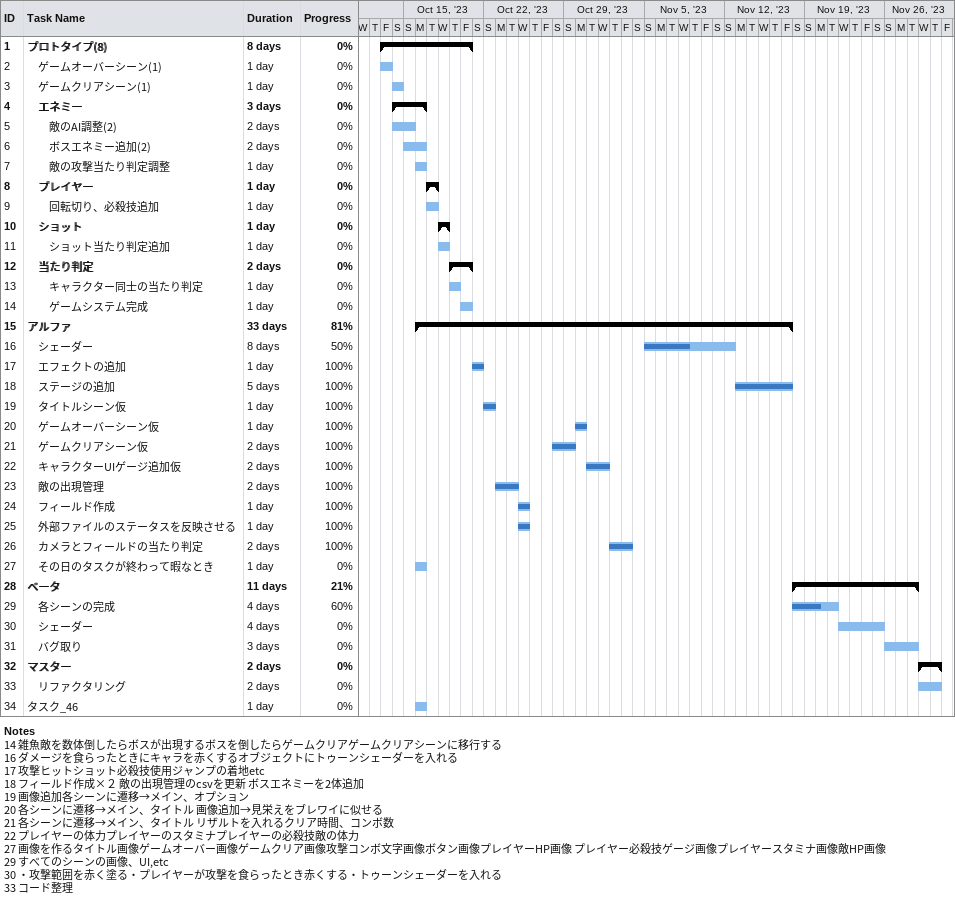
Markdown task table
| ID | Level | Task | Duration | Start | Finish | % complete |
|---|---|---|---|---|---|---|
| 1 | 1 | **プロトタイプ(8)** | 8d | 2023-10-13 | 2023-10-20 | 0 |
| 2 | 2 | ゲームオーバーシーン(1) | 1d | 2023-10-13 | 2023-10-13 | 0 |
| 3 | 2 | ゲームクリアシーン(1) | 1d | 2023-10-14 | 2023-10-14 | 0 |
| 4 | 2 | **エネミー** | 3d | 2023-10-14 | 2023-10-16 | 0 |
| 5 | 3 | 敵のAI調整(2) | 2d | 2023-10-14 | 2023-10-15 | 0 |
| 6 | 3 | ボスエネミー追加(2) | 2d | 2023-10-15 | 2023-10-16 | 0 |
| 7 | 3 | 敵の攻撃当たり判定調整 | 1d | 2023-10-16 | 2023-10-16 | 0 |
| 8 | 2 | **プレイヤー** | 1d | 2023-10-17 | 2023-10-17 | 0 |
| 9 | 3 | 回転切り、必殺技追加 | 1d | 2023-10-17 | 2023-10-17 | 0 |
| 10 | 2 | **ショット** | 1d | 2023-10-18 | 2023-10-18 | 0 |
| 11 | 3 | ショット当たり判定追加 | 1d | 2023-10-18 | 2023-10-18 | 0 |
| 12 | 2 | **当たり判定** | 2d | 2023-10-19 | 2023-10-20 | 0 |
| 13 | 3 | キャラクター同士の当たり判定 | 1d | 2023-10-19 | 2023-10-19 | 0 |
| 14 | 3 | ゲームシステム完成 | 1d | 2023-10-20 | 2023-10-20 | 0 |
| 15 | 1 | **アルファ** | 33d | 2023-10-16 | 2023-11-17 | 81 |
| 16 | 2 | シェーダー | 8d | 2023-11-05 | 2023-11-12 | 50 |
| 17 | 2 | エフェクトの追加 | 1d | 2023-10-21 | 2023-10-21 | 100 |
| 18 | 2 | ステージの追加 | 5d | 2023-11-13 | 2023-11-17 | 100 |
| 19 | 2 | タイトルシーン仮 | 1d | 2023-10-22 | 2023-10-22 | 100 |
| 20 | 2 | ゲームオーバーシーン仮 | 1d | 2023-10-30 | 2023-10-30 | 100 |
| 21 | 2 | ゲームクリアシーン仮 | 2d | 2023-10-28 | 2023-10-29 | 100 |
| 22 | 2 | キャラクターUIゲージ追加仮 | 2d | 2023-10-31 | 2023-11-01 | 100 |
| 23 | 2 | 敵の出現管理 | 2d | 2023-10-23 | 2023-10-24 | 100 |
| 24 | 2 | フィールド作成 | 1d | 2023-10-25 | 2023-10-25 | 100 |
| 25 | 2 | 外部ファイルのステータスを反映させる | 1d | 2023-10-25 | 2023-10-25 | 100 |
| 26 | 2 | カメラとフィールドの当たり判定 | 2d | 2023-11-02 | 2023-11-03 | 100 |
| 27 | 2 | その日のタスクが終わって暇なとき | 1d | 2023-10-16 | 2023-10-16 | 0 |
| 28 | 1 | **ベータ** | 11d | 2023-11-18 | 2023-11-28 | 21 |
| 29 | 2 | 各シーンの完成 | 4d | 2023-11-18 | 2023-11-21 | 60 |
| 30 | 2 | シェーダー | 4d | 2023-11-22 | 2023-11-25 | 0 |
| 31 | 2 | バグ取り | 3d | 2023-11-26 | 2023-11-28 | 0 |
| 32 | 1 | **マスター** | 2d | 2023-11-29 | 2023-11-30 | 0 |
| 33 | 2 | リファクタリング | 2d | 2023-11-29 | 2023-11-30 | 0 |
| 34 | 1 | タスク_46 | 1d | 2023-10-16 | 2023-10-16 | 0 |

Notes
- 14: 雑魚敵を数体倒したらボスが出現する ボスを倒したらゲームクリア ゲームクリアシーンに移行する
- 16: ダメージを食らったときにキャラを赤くする オブジェクトにトゥーンシェーダーを入れる
- 17: 攻撃ヒット ショット 必殺技使用 ジャンプの着地 etc
- 18: フィールド作成×２ 敵の出現管理のcsvを更新 ボスエネミーを2体追加
- 19: 画像追加 各シーンに遷移 →メイン、オプション
- 20: 各シーンに遷移 →メイン、タイトル 画像追加 →見栄えをブレワイに似せる
- 21: 各シーンに遷移 →メイン、タイトル リザルトを入れる クリア時間、コンボ数
- 22: プレイヤーの体力 プレイヤーのスタミナ プレイヤーの必殺技 敵の体力
- 27: 画像を作る タイトル画像 ゲームオーバー画像 ゲームクリア画像 攻撃コンボ文字画像 ボタン画像 プレイヤーHP画像 プレイヤー必殺技ゲージ画像 プレイヤースタミナ画像 敵HP画像
- 29: すべてのシーンの画像、UI,etc
- 30: ・攻撃範囲を赤く塗る ・プレイヤーが攻撃を食らったとき赤くする ・トゥーンシェーダーを入れる
- 33: コード整理
